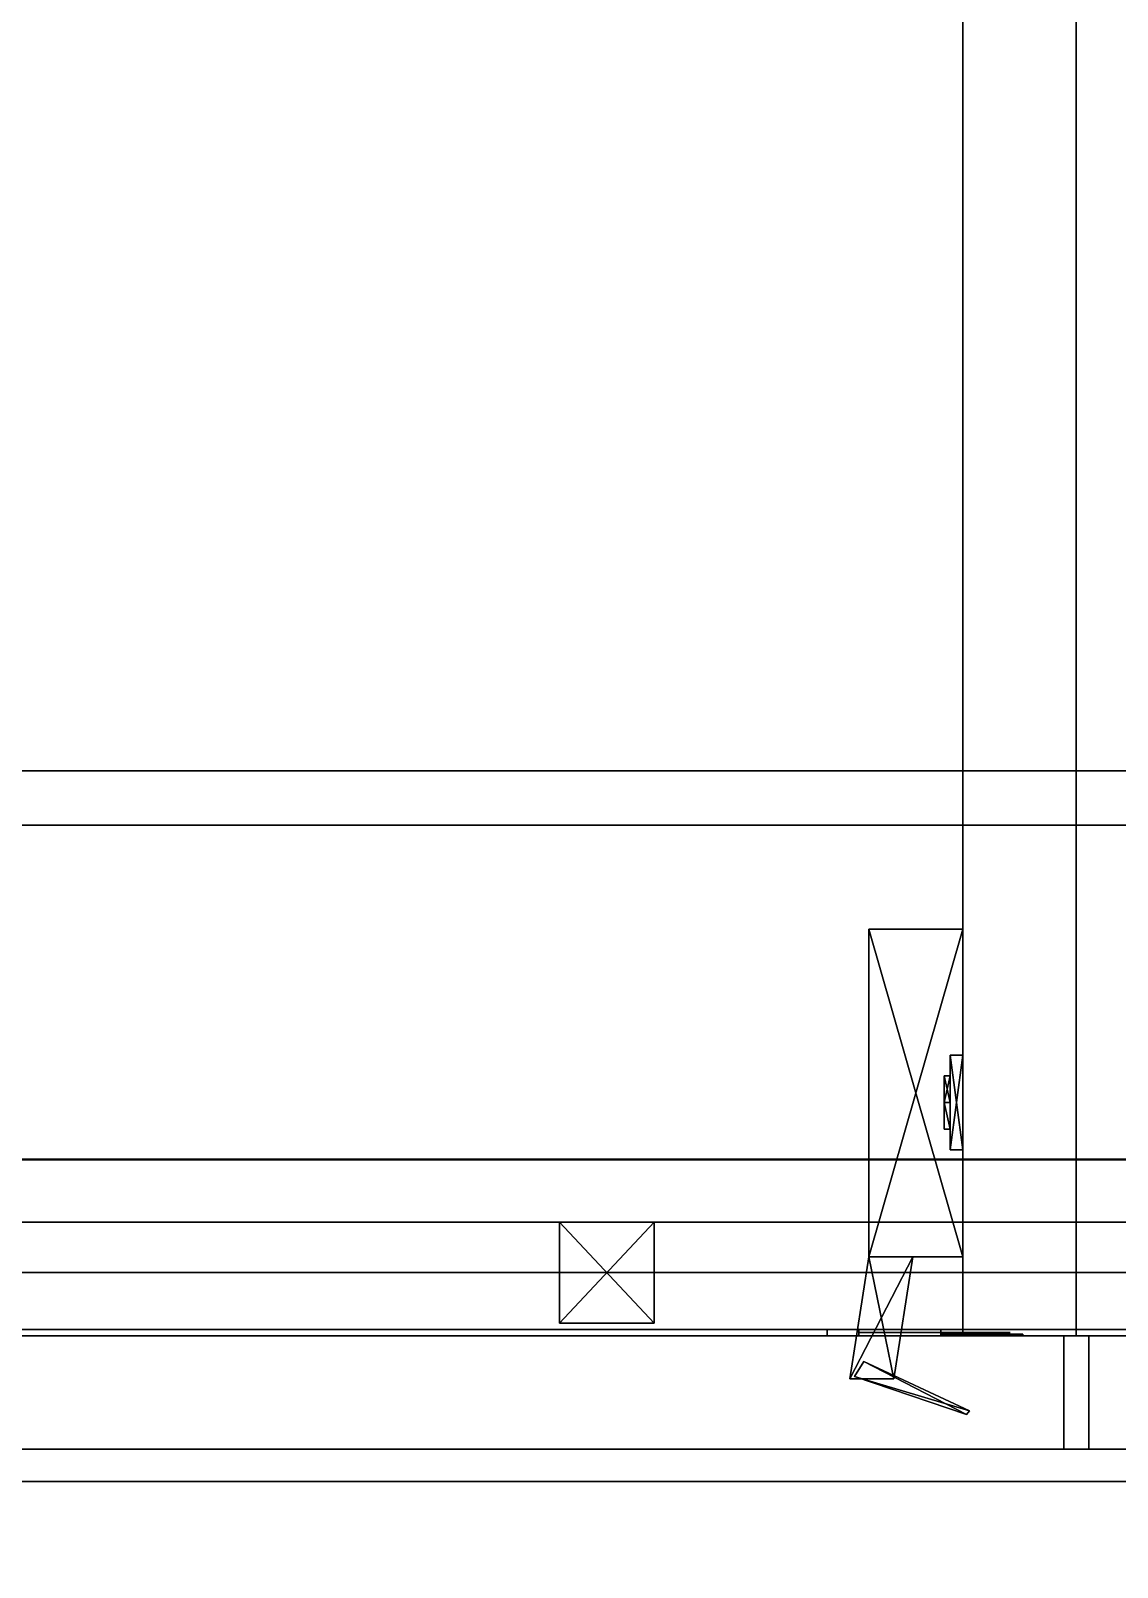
# Model space of a CAD drawing. Extents: x 0 to 5228, y -2725 to 0.
# Drawn here: x 2872.6 to 3045, y -766.7 to -522.9 of the extents above; entities that cross this region are included whole.
import ezdxf

# ---------------------------------------------------------------- set-up
doc = ezdxf.new("R2010")
doc.units = 0
for name, color, linetype in [('LAYER0', 7, 'CONTINUOUS'), ('LAYER1', 7, 'CONTINUOUS'), ('LAYER306', 7, 'CONTINUOUS'), ('LAYER320', 251, 'CONTINUOUS'), ('LAYER367', 7, 'CONTINUOUS'), ('LAYER368', 7, 'CONTINUOUS'), ('LAYER371', 7, 'CONTINUOUS'), ('LAYER385', 28, 'CONTINUOUS'), ('LAYER386', 253, 'CONTINUOUS'), ('LAYER387', 28, 'CONTINUOUS'), ('LAYER388', 253, 'CONTINUOUS'), ('LAYER389', 251, 'CONTINUOUS'), ('LAYER555', 7, 'CONTINUOUS'), ('LAYER574', 7, 'CONTINUOUS'), ('LAYER575', 251, 'CONTINUOUS'), ('LAYER582', 7, 'CONTINUOUS'), ('LAYER586', 253, 'CONTINUOUS'), ('LAYER587', 7, 'CONTINUOUS'), ('LAYER609', 251, 'CONTINUOUS'), ('LAYER610', 7, 'CONTINUOUS'), ('LAYER640', 7, 'CONTINUOUS'), ('LAYER641', 7, 'CONTINUOUS'), ('LAYER753', 251, 'CONTINUOUS'), ('LAYER754', 251, 'CONTINUOUS'), ('LAYER755', 251, 'CONTINUOUS')]:
    doc.layers.add(name, color=color, linetype=linetype)

msp = doc.modelspace()

# ---------------------------------------------------------------- linework, layer by layer
at = {"layer": 'LAYER0', "invisible_edges": 1}
for points in [[(5227.5, 0), (0, -2725.14), (0, 0), (5227.5, 0)], [(5227.5, -2725.14, 5), (0, 0, 5), (0, -2725.14, 5), (5227.5, -2725.14, 5)], [(0, 0, 5), (5227.5, -2725.14, 5), (5227.5, 0, 5), (0, 0, 5)], [(0, -2725.14), (5227.5, 0), (5227.5, -2725.14), (0, -2725.14)]]:
    msp.add_3dface(points, dxfattribs=at)
at = {"layer": 'LAYER306', "invisible_edges": 1}
for points in [[(3038.5, -150, 1993), (3056.5, -730, 1993), (3038.5, -730, 1993), (3038.5, -150, 1993)], [(3056.5, -730, 1993), (3038.5, -150, 1993), (3056.5, -150, 1993), (3056.5, -730, 1993)], [(3056.5, -150, 2475), (3038.5, -730, 2475), (3056.5, -730, 2475), (3056.5, -150, 2475)], [(3038.5, -730, 2475), (3056.5, -150, 2475), (3038.5, -150, 2475), (3038.5, -730, 2475)], [(3038.5, -730, 2475), (3038.5, -150, 1993), (3038.5, -730, 1993), (3038.5, -730, 2475)], [(3038.5, -150, 1993), (3038.5, -730, 2475), (3038.5, -150, 2475), (3038.5, -150, 1993)], [(3038.5, -730, 2475), (3056.5, -730, 1993), (3056.5, -730, 2475), (3038.5, -730, 2475)], [(3056.5, -730, 1993), (3038.5, -730, 2475), (3038.5, -730, 1993), (3056.5, -730, 1993)]]:
    msp.add_3dface(points, dxfattribs=at)
at = {"layer": 'LAYER320', "invisible_edges": 1}
for points in [[(3379, -730, 1968), (3040.5, -730, 2472), (3379, -730, 2472), (3379, -730, 1968)], [(3040.5, -730, 2472), (3379, -730, 1968), (3040.5, -730, 1968), (3040.5, -730, 2472)], [(3379, -730, 1968), (3040.5, -748, 1968), (3040.5, -730, 1968), (3379, -730, 1968)], [(3040.5, -748, 1968), (3379, -730, 1968), (3379, -748, 1968), (3040.5, -748, 1968)], [(3040.5, -748, 1968), (3040.5, -730, 2472), (3040.5, -730, 1968), (3040.5, -748, 1968)], [(3040.5, -730, 2472), (3040.5, -748, 1968), (3040.5, -748, 2472), (3040.5, -730, 2472)], [(3379, -748, 2472), (3040.5, -730, 2472), (3040.5, -748, 2472), (3379, -748, 2472)], [(3040.5, -730, 2472), (3379, -748, 2472), (3379, -730, 2472), (3040.5, -730, 2472)], [(3040.5, -748, 1968), (3379, -748, 2472), (3040.5, -748, 2472), (3040.5, -748, 1968)], [(3379, -748, 2472), (3040.5, -748, 1968), (3379, -748, 1968), (3379, -748, 2472)]]:
    msp.add_3dface(points, dxfattribs=at)
at = {"layer": 'LAYER367', "invisible_edges": 1}
for points in [[(2372.5, -150, 2474), (3020.5, -730, 2474), (3020.5, -150, 2474), (2372.5, -150, 2474)], [(3020.5, -730, 2474), (2372.5, -150, 2474), (2372.5, -730, 2474), (3020.5, -730, 2474)], [(2372.5, -730, 2456), (3020.5, -150, 2456), (3020.5, -730, 2456), (2372.5, -730, 2456)], [(3020.5, -150, 2456), (2372.5, -730, 2456), (2372.5, -150, 2456), (3020.5, -150, 2456)], [(3020.5, -150, 2456), (3020.5, -730, 2474), (3020.5, -730, 2456), (3020.5, -150, 2456)], [(3020.5, -730, 2474), (3020.5, -150, 2456), (3020.5, -150, 2474), (3020.5, -730, 2474)], [(2372.5, -730, 2456), (3020.5, -730, 2474), (2372.5, -730, 2474), (2372.5, -730, 2456)], [(3020.5, -730, 2474), (2372.5, -730, 2456), (3020.5, -730, 2456), (3020.5, -730, 2474)]]:
    msp.add_3dface(points, dxfattribs=at)
at = {"layer": 'LAYER368', "invisible_edges": 1}
for points in [[(3020.5, -150, 1994), (2372.5, -730, 1994), (2372.5, -150, 1994), (3020.5, -150, 1994)], [(2372.5, -730, 1994), (3020.5, -150, 1994), (3020.5, -730, 1994), (2372.5, -730, 1994)], [(3020.5, -730, 2012), (2372.5, -150, 2012), (2372.5, -730, 2012), (3020.5, -730, 2012)], [(2372.5, -150, 2012), (3020.5, -730, 2012), (3020.5, -150, 2012), (2372.5, -150, 2012)], [(3020.5, -150, 1994), (3020.5, -730, 2012), (3020.5, -730, 1994), (3020.5, -150, 1994)], [(3020.5, -730, 2012), (3020.5, -150, 1994), (3020.5, -150, 2012), (3020.5, -730, 2012)], [(3020.5, -730, 2012), (2372.5, -730, 1994), (3020.5, -730, 1994), (3020.5, -730, 2012)], [(2372.5, -730, 1994), (3020.5, -730, 2012), (2372.5, -730, 2012), (2372.5, -730, 1994)]]:
    msp.add_3dface(points, dxfattribs=at)
at = {"layer": 'LAYER371', "invisible_edges": 1}
for points in [[(3020.5, -150, 1993), (3020.5, -730, 2475), (3020.5, -150, 2475), (3020.5, -150, 1993)], [(3020.5, -730, 2475), (3020.5, -150, 1993), (3020.5, -730, 1993), (3020.5, -730, 2475)], [(3020.5, -150, 1993), (3038.5, -730, 1993), (3020.5, -730, 1993), (3020.5, -150, 1993)], [(3038.5, -730, 1993), (3020.5, -150, 1993), (3038.5, -150, 1993), (3038.5, -730, 1993)], [(3038.5, -150, 2475), (3020.5, -730, 2475), (3038.5, -730, 2475), (3038.5, -150, 2475)], [(3020.5, -730, 2475), (3038.5, -150, 2475), (3020.5, -150, 2475), (3020.5, -730, 2475)], [(3038.5, -730, 1993), (3038.5, -150, 2475), (3038.5, -730, 2475), (3038.5, -730, 1993)], [(3038.5, -150, 2475), (3038.5, -730, 1993), (3038.5, -150, 1993), (3038.5, -150, 2475)], [(3038.5, -730, 1993), (3020.5, -730, 2475), (3020.5, -730, 1993), (3038.5, -730, 1993)], [(3020.5, -730, 2475), (3038.5, -730, 1993), (3038.5, -730, 2475), (3020.5, -730, 2475)]]:
    msp.add_3dface(points, dxfattribs=at)
at = {"layer": 'LAYER385'}
for points in [[(2999, -729, 2117), (2999, -730, 2117), (2999, -729, 2117)], [(2999, -729, 2075), (3017, -729, 2075), (3017, -729, 2075), (2999, -729, 2075)], [(2999, -729, 2117), (3017, -729, 2117), (3017, -729, 2117), (2999, -729, 2117)], [(3017, -729, 2075), (3017, -730, 2075), (2999, -730, 2075), (2999, -729, 2075)], [(2999, -730, 2075), (2999, -730, 2117), (2999, -729, 2117), (2999, -729, 2075)], [(3017, -729, 2117), (3017, -730, 2117), (2999, -730, 2117), (2999, -729, 2117)], [(2999, -730, 2075), (3017, -730, 2075), (3017, -730, 2117), (2999, -730, 2117)], [(3004, -729, 2087), (3004, -730, 2087), (3004, -730, 2105), (3004, -729, 2105)], [(3004, -729, 2087), (3004, -730, 2087), (3017, -730, 2087), (3017, -729, 2087)], [(3004, -729, 2105), (3004, -730, 2105), (3017, -730, 2105), (3017, -729, 2105)], [(3004, -730, 2087), (3004, -730, 2105), (3004, -730, 2087)], [(3017, -729, 2087), (3017, -730, 2087), (3017, -730, 2075), (3017, -729, 2075)], [(3017, -729, 2105), (3017, -730, 2105), (3017, -730, 2117), (3017, -729, 2117)], [(3017, -730, 2087), (3017, -730, 2075), (3017, -730, 2087)], [(3017, -730, 2105), (3017, -730, 2117), (3017, -730, 2105)]]:
    msp.add_3dface(points, dxfattribs=at)
for points, invisible_edges in [([(2999, -729, 2117), (2999, -729, 2075), (3004, -729, 2087), (3004, -729, 2105)], 10), ([(2999, -729, 2075), (3004, -729, 2087), (3017, -729, 2087), (3017, -729, 2075)], 1), ([(2999, -729, 2117), (3004, -729, 2105), (3017, -729, 2105), (3017, -729, 2117)], 1), ([(3017, -729.5, 2105), (3017, -729.5, 2087), (3004, -729.5, 2087), (3004, -729.5, 2105)], 1), ([(3021.209, -729.5, 2101.317), (3021, -729.5, 2090.5), (3017, -729.5, 2087), (3017, -729.5, 2105)], 5), ([(3017, -729.75, 2083), (3021.975, -729.75, 2083.99), (3021, -729.75, 2090.5), (3017, -729.75, 2087)], 2), ([(3021.975, -729.75, 2108.01), (3017, -729.75, 2109), (3017, -729.75, 2105), (3021, -729.75, 2101.5)], 8), ([(3028, -729.5, 2101.5), (3028, -729.5, 2090.5), (3021, -729.5, 2090.5), (3021.209, -729.5, 2101.317)], 4), ([(3021.975, -729.75, 2083.99), (3026.192, -729.75, 2086.808), (3024.5, -729.75, 2090.5), (3021, -729.75, 2090.5)], 10), ([(3026.192, -729.75, 2105.192), (3021.975, -729.75, 2108.01), (3021, -729.75, 2101.5), (3024.5, -729.75, 2101.5)], 10), ([(3026.192, -729.75, 2086.808), (3029.01, -729.75, 2091.025), (3028, -729.75, 2090.5), (3024.5, -729.75, 2090.5)], 10), ([(3029.01, -729.75, 2100.975), (3026.192, -729.75, 2105.192), (3024.5, -729.75, 2101.5), (3028, -729.75, 2101.5)], 10), ([(3029.01, -729.75, 2091.025), (3030, -729.75, 2096), (3028, -729.75, 2096), (3028, -729.75, 2090.5)], 10), ([(3030, -729.75, 2096), (3029.01, -729.75, 2100.975), (3028, -729.75, 2101.5), (3028, -729.75, 2096)], 10)]:
    msp.add_3dface(points, dxfattribs=dict(at, invisible_edges=invisible_edges))
at = {"layer": 'LAYER386'}
for points in [[(3020.5, -717.5, 2089.217), (3005.579, -717.5, 2089.217), (3020.5, -665.5, 2089.217), (3020.5, -717.5, 2089.217)], [(3020.5, -665.5, 2089.217), (3005.579, -717.5, 2089.217), (3005.579, -665.5, 2089.217), (3020.5, -665.5, 2089.217)], [(3020.5, -665.5, 2089.217), (3005.579, -665.5, 2089.217), (3020.5, -665.5, 2102.783), (3020.5, -665.5, 2089.217)], [(3020.5, -665.5, 2102.783), (3005.579, -665.5, 2089.217), (3005.579, -665.5, 2102.783), (3020.5, -665.5, 2102.783)], [(3020.5, -665.5, 2102.783), (3005.579, -665.5, 2102.783), (3020.5, -717.5, 2102.783), (3020.5, -665.5, 2102.783)], [(3020.5, -717.5, 2102.783), (3005.579, -665.5, 2102.783), (3005.579, -717.5, 2102.783), (3020.5, -717.5, 2102.783)], [(3005.579, -717.5, 2089.217), (3005.579, -717.5, 2102.783), (3005.579, -665.5, 2089.217), (3005.579, -717.5, 2089.217)], [(3005.579, -665.5, 2089.217), (3005.579, -717.5, 2102.783), (3005.579, -665.5, 2102.783), (3005.579, -665.5, 2089.217)], [(3018.51, -700.5, 2122), (3020.5, -700.5, 2122), (3020.5, -685.5, 2122), (3018.51, -700.5, 2122)], [(3018.51, -700.5, 2122), (3020.5, -685.5, 2122), (3018.51, -685.5, 2122), (3018.51, -700.5, 2122)], [(3018.51, -685.5, 2122), (3020.5, -685.5, 2122), (3020.5, -685.5, 2070), (3018.51, -685.5, 2122)], [(3018.51, -685.5, 2122), (3020.5, -685.5, 2070), (3018.51, -685.5, 2070), (3018.51, -685.5, 2122)], [(3018.51, -685.5, 2070), (3020.5, -685.5, 2070), (3020.5, -700.5, 2070), (3018.51, -685.5, 2070)], [(3018.51, -685.5, 2070), (3020.5, -700.5, 2070), (3018.51, -700.5, 2070), (3018.51, -685.5, 2070)], [(3018.51, -700.5, 2070), (3018.51, -700.5, 2122), (3018.51, -685.5, 2122), (3018.51, -700.5, 2070)], [(3018.51, -700.5, 2070), (3018.51, -685.5, 2122), (3018.51, -685.5, 2070), (3018.51, -700.5, 2070)], [(3017.516, -693, 2109.291), (3017.516, -688.7573, 2114.087), (3018.51, -693, 2109.291), (3017.516, -693, 2109.291)], [(3018.51, -693, 2109.291), (3017.516, -688.7573, 2114.087), (3018.51, -688.7573, 2114.087), (3018.51, -693, 2109.291)], [(3017.516, -688.7573, 2114.087), (3017.516, -693, 2118.883), (3018.51, -688.7573, 2114.087), (3017.516, -688.7573, 2114.087)], [(3018.51, -688.7573, 2114.087), (3017.516, -693, 2118.883), (3018.51, -693, 2118.883), (3018.51, -688.7573, 2114.087)], [(3017.516, -693, 2118.883), (3017.516, -688.7573, 2114.087), (3017.516, -697.2427, 2114.087), (3017.516, -693, 2118.883)], [(3017.516, -697.2427, 2114.087), (3017.516, -688.7573, 2114.087), (3017.516, -693, 2109.291), (3017.516, -697.2427, 2114.087)], [(3017.516, -693, 2073.117), (3017.516, -688.7573, 2077.913), (3018.51, -693, 2073.117), (3017.516, -693, 2073.117)], [(3018.51, -693, 2073.117), (3017.516, -688.7573, 2077.913), (3018.51, -688.7573, 2077.913), (3018.51, -693, 2073.117)], [(3017.516, -688.7573, 2077.913), (3017.516, -693, 2082.709), (3018.51, -688.7573, 2077.913), (3017.516, -688.7573, 2077.913)], [(3018.51, -688.7573, 2077.913), (3017.516, -693, 2082.709), (3018.51, -693, 2082.709), (3018.51, -688.7573, 2077.913)], [(3017.516, -693, 2082.709), (3017.516, -688.7573, 2077.913), (3017.516, -697.2427, 2077.913), (3017.516, -693, 2082.709)], [(3017.516, -697.2427, 2077.913), (3017.516, -688.7573, 2077.913), (3017.516, -693, 2073.117), (3017.516, -697.2427, 2077.913)], [(3018.51, -693, 2118.883), (3018.51, -688.7573, 2114.087), (3018.51, -693, 2109.291), (3018.51, -693, 2118.883)], [(3018.51, -693, 2082.709), (3018.51, -688.7573, 2077.913), (3018.51, -693, 2073.117), (3018.51, -693, 2082.709)], [(3017.516, -697.2427, 2114.087), (3017.516, -693, 2109.291), (3018.51, -697.2427, 2114.087), (3017.516, -697.2427, 2114.087)], [(3018.51, -697.2427, 2114.087), (3017.516, -693, 2109.291), (3018.51, -693, 2109.291), (3018.51, -697.2427, 2114.087)], [(3018.51, -693, 2118.883), (3017.516, -693, 2118.883), (3018.51, -697.2427, 2114.087), (3018.51, -693, 2118.883)], [(3018.51, -697.2427, 2114.087), (3017.516, -693, 2118.883), (3017.516, -697.2427, 2114.087), (3018.51, -697.2427, 2114.087)], [(3017.516, -697.2427, 2077.913), (3017.516, -693, 2073.117), (3018.51, -697.2427, 2077.913), (3017.516, -697.2427, 2077.913)], [(3018.51, -697.2427, 2077.913), (3017.516, -693, 2073.117), (3018.51, -693, 2073.117), (3018.51, -697.2427, 2077.913)], [(3018.51, -693, 2082.709), (3017.516, -693, 2082.709), (3018.51, -697.2427, 2077.913), (3018.51, -693, 2082.709)], [(3018.51, -697.2427, 2077.913), (3017.516, -693, 2082.709), (3017.516, -697.2427, 2077.913), (3018.51, -697.2427, 2077.913)], [(3018.51, -693, 2118.883), (3018.51, -693, 2109.291), (3018.51, -697.2427, 2114.087), (3018.51, -693, 2118.883)], [(3018.51, -693, 2082.709), (3018.51, -693, 2073.117), (3018.51, -697.2427, 2077.913), (3018.51, -693, 2082.709)], [(3020.5, -700.5, 2070), (3020.5, -700.5, 2122), (3018.51, -700.5, 2122), (3020.5, -700.5, 2070)], [(3020.5, -700.5, 2070), (3018.51, -700.5, 2122), (3018.51, -700.5, 2070), (3020.5, -700.5, 2070)], [(3009.558, -736.8652, 2089.217), (3002.594, -736.8652, 2089.217), (3012.542, -717.5, 2089.217), (3009.558, -736.8652, 2089.217)], [(3012.542, -717.5, 2089.217), (3002.594, -736.8652, 2089.217), (3005.579, -717.5, 2089.217), (3012.542, -717.5, 2089.217)], [(3009.558, -736.8652, 2102.783), (3005.579, -717.5, 2102.783), (3002.594, -736.8652, 2102.783), (3009.558, -736.8652, 2102.783)], [(3002.594, -736.8652, 2089.217), (3002.594, -736.8652, 2102.783), (3005.579, -717.5, 2089.217), (3002.594, -736.8652, 2089.217)], [(3005.579, -717.5, 2089.217), (3002.594, -736.8652, 2102.783), (3005.579, -717.5, 2102.783), (3005.579, -717.5, 2089.217)], [(3012.542, -717.5, 2102.783), (3005.579, -717.5, 2102.783), (3009.558, -736.8652, 2102.783), (3012.542, -717.5, 2102.783)], [(3004.808, -734.0752, 2090.348), (3021.091, -742.5, 2090.348), (3003.318, -736.4556, 2090.348), (3004.808, -734.0752, 2090.348)], [(3004.808, -734.0752, 2101.652), (3003.318, -736.4556, 2101.652), (3021.582, -741.9229, 2101.652), (3004.808, -734.0752, 2101.652)], [(3021.582, -741.9229, 2090.348), (3021.091, -742.5, 2090.348), (3004.808, -734.0752, 2090.348), (3021.582, -741.9229, 2090.348)], [(3021.582, -741.9229, 2101.652), (3003.318, -736.4556, 2101.652), (3021.091, -742.5, 2101.652), (3021.582, -741.9229, 2101.652)], [(3021.091, -742.5, 2090.348), (3021.091, -742.5, 2101.652), (3003.318, -736.4556, 2090.348), (3021.091, -742.5, 2090.348)], [(3003.318, -736.4556, 2090.348), (3021.091, -742.5, 2101.652), (3003.318, -736.4556, 2101.652), (3003.318, -736.4556, 2090.348)]]:
    msp.add_3dface(points, dxfattribs=at)
at = {"layer": 'LAYER387'}
for points in [[(2999, -729, 2393), (2999, -730, 2393), (2999, -729, 2393)], [(2999, -729, 2351), (3017, -729, 2351), (3017, -729, 2351), (2999, -729, 2351)], [(2999, -729, 2393), (3017, -729, 2393), (3017, -729, 2393), (2999, -729, 2393)], [(3017, -729, 2351), (3017, -730, 2351), (2999, -730, 2351), (2999, -729, 2351)], [(2999, -730, 2351), (2999, -730, 2393), (2999, -729, 2393), (2999, -729, 2351)], [(3017, -729, 2393), (3017, -730, 2393), (2999, -730, 2393), (2999, -729, 2393)], [(2999, -730, 2351), (3017, -730, 2351), (3017, -730, 2393), (2999, -730, 2393)], [(3004, -729, 2363), (3004, -730, 2363), (3004, -730, 2381), (3004, -729, 2381)], [(3004, -729, 2363), (3004, -730, 2363), (3017, -730, 2363), (3017, -729, 2363)], [(3004, -729, 2381), (3004, -730, 2381), (3017, -730, 2381), (3017, -729, 2381)], [(3004, -730, 2363), (3004, -730, 2381), (3004, -730, 2363)], [(3017, -729, 2363), (3017, -730, 2363), (3017, -730, 2351), (3017, -729, 2351)], [(3017, -729, 2381), (3017, -730, 2381), (3017, -730, 2393), (3017, -729, 2393)], [(3017, -730, 2363), (3017, -730, 2351), (3017, -730, 2363)], [(3017, -730, 2381), (3017, -730, 2393), (3017, -730, 2381)]]:
    msp.add_3dface(points, dxfattribs=at)
for points, invisible_edges in [([(2999, -729, 2393), (2999, -729, 2351), (3004, -729, 2363), (3004, -729, 2381)], 10), ([(2999, -729, 2351), (3004, -729, 2363), (3017, -729, 2363), (3017, -729, 2351)], 1), ([(2999, -729, 2393), (3004, -729, 2381), (3017, -729, 2381), (3017, -729, 2393)], 1), ([(3017, -729.5, 2381), (3017, -729.5, 2363), (3004, -729.5, 2363), (3004, -729.5, 2381)], 1), ([(3021.209, -729.5, 2377.317), (3021, -729.5, 2366.5), (3017, -729.5, 2363), (3017, -729.5, 2381)], 5), ([(3017, -729.75, 2359), (3021.975, -729.75, 2359.99), (3021, -729.75, 2366.5), (3017, -729.75, 2363)], 2), ([(3021.975, -729.75, 2384.01), (3017, -729.75, 2385), (3017, -729.75, 2381), (3021, -729.75, 2377.5)], 8), ([(3028, -729.5, 2377.5), (3028, -729.5, 2366.5), (3021, -729.5, 2366.5), (3021.209, -729.5, 2377.317)], 4), ([(3021.975, -729.75, 2359.99), (3026.192, -729.75, 2362.808), (3024.5, -729.75, 2366.5), (3021, -729.75, 2366.5)], 10), ([(3026.192, -729.75, 2381.192), (3021.975, -729.75, 2384.01), (3021, -729.75, 2377.5), (3024.5, -729.75, 2377.5)], 10), ([(3026.192, -729.75, 2362.808), (3029.01, -729.75, 2367.025), (3028, -729.75, 2366.5), (3024.5, -729.75, 2366.5)], 10), ([(3029.01, -729.75, 2376.975), (3026.192, -729.75, 2381.192), (3024.5, -729.75, 2377.5), (3028, -729.75, 2377.5)], 10), ([(3029.01, -729.75, 2367.025), (3030, -729.75, 2372), (3028, -729.75, 2372), (3028, -729.75, 2366.5)], 10), ([(3030, -729.75, 2372), (3029.01, -729.75, 2376.975), (3028, -729.75, 2377.5), (3028, -729.75, 2372)], 10)]:
    msp.add_3dface(points, dxfattribs=dict(at, invisible_edges=invisible_edges))
at = {"layer": 'LAYER388'}
for points in [[(3020.5, -717.5, 2365.217), (3005.579, -717.5, 2365.217), (3020.5, -665.5, 2365.217), (3020.5, -717.5, 2365.217)], [(3020.5, -665.5, 2365.217), (3005.579, -717.5, 2365.217), (3005.579, -665.5, 2365.217), (3020.5, -665.5, 2365.217)], [(3020.5, -665.5, 2365.217), (3005.579, -665.5, 2365.217), (3020.5, -665.5, 2378.783), (3020.5, -665.5, 2365.217)], [(3020.5, -665.5, 2378.783), (3005.579, -665.5, 2365.217), (3005.579, -665.5, 2378.783), (3020.5, -665.5, 2378.783)], [(3020.5, -665.5, 2378.783), (3005.579, -665.5, 2378.783), (3020.5, -717.5, 2378.783), (3020.5, -665.5, 2378.783)], [(3020.5, -717.5, 2378.783), (3005.579, -665.5, 2378.783), (3005.579, -717.5, 2378.783), (3020.5, -717.5, 2378.783)], [(3005.579, -717.5, 2365.217), (3005.579, -717.5, 2378.783), (3005.579, -665.5, 2365.217), (3005.579, -717.5, 2365.217)], [(3005.579, -665.5, 2365.217), (3005.579, -717.5, 2378.783), (3005.579, -665.5, 2378.783), (3005.579, -665.5, 2365.217)], [(3018.51, -700.5, 2398), (3020.5, -700.5, 2398), (3020.5, -685.5, 2398), (3018.51, -700.5, 2398)], [(3018.51, -700.5, 2398), (3020.5, -685.5, 2398), (3018.51, -685.5, 2398), (3018.51, -700.5, 2398)], [(3018.51, -685.5, 2398), (3020.5, -685.5, 2398), (3020.5, -685.5, 2346), (3018.51, -685.5, 2398)], [(3018.51, -685.5, 2398), (3020.5, -685.5, 2346), (3018.51, -685.5, 2346), (3018.51, -685.5, 2398)], [(3018.51, -685.5, 2346), (3020.5, -685.5, 2346), (3020.5, -700.5, 2346), (3018.51, -685.5, 2346)], [(3018.51, -685.5, 2346), (3020.5, -700.5, 2346), (3018.51, -700.5, 2346), (3018.51, -685.5, 2346)], [(3018.51, -700.5, 2346), (3018.51, -700.5, 2398), (3018.51, -685.5, 2398), (3018.51, -700.5, 2346)], [(3018.51, -700.5, 2346), (3018.51, -685.5, 2398), (3018.51, -685.5, 2346), (3018.51, -700.5, 2346)], [(3017.516, -693, 2385.291), (3017.516, -688.7573, 2390.087), (3018.51, -693, 2385.291), (3017.516, -693, 2385.291)], [(3018.51, -693, 2385.291), (3017.516, -688.7573, 2390.087), (3018.51, -688.7573, 2390.087), (3018.51, -693, 2385.291)], [(3017.516, -688.7573, 2390.087), (3017.516, -693, 2394.883), (3018.51, -688.7573, 2390.087), (3017.516, -688.7573, 2390.087)], [(3018.51, -688.7573, 2390.087), (3017.516, -693, 2394.883), (3018.51, -693, 2394.883), (3018.51, -688.7573, 2390.087)], [(3017.516, -693, 2394.883), (3017.516, -688.7573, 2390.087), (3017.516, -697.2427, 2390.087), (3017.516, -693, 2394.883)], [(3017.516, -697.2427, 2390.087), (3017.516, -688.7573, 2390.087), (3017.516, -693, 2385.291), (3017.516, -697.2427, 2390.087)], [(3017.516, -693, 2349.117), (3017.516, -688.7573, 2353.913), (3018.51, -693, 2349.117), (3017.516, -693, 2349.117)], [(3018.51, -693, 2349.117), (3017.516, -688.7573, 2353.913), (3018.51, -688.7573, 2353.913), (3018.51, -693, 2349.117)], [(3017.516, -688.7573, 2353.913), (3017.516, -693, 2358.709), (3018.51, -688.7573, 2353.913), (3017.516, -688.7573, 2353.913)], [(3018.51, -688.7573, 2353.913), (3017.516, -693, 2358.709), (3018.51, -693, 2358.709), (3018.51, -688.7573, 2353.913)], [(3017.516, -693, 2358.709), (3017.516, -688.7573, 2353.913), (3017.516, -697.2427, 2353.913), (3017.516, -693, 2358.709)], [(3017.516, -697.2427, 2353.913), (3017.516, -688.7573, 2353.913), (3017.516, -693, 2349.117), (3017.516, -697.2427, 2353.913)], [(3018.51, -693, 2394.883), (3018.51, -688.7573, 2390.087), (3018.51, -693, 2385.291), (3018.51, -693, 2394.883)], [(3018.51, -693, 2358.709), (3018.51, -688.7573, 2353.913), (3018.51, -693, 2349.117), (3018.51, -693, 2358.709)], [(3017.516, -697.2427, 2390.087), (3017.516, -693, 2385.291), (3018.51, -697.2427, 2390.087), (3017.516, -697.2427, 2390.087)], [(3018.51, -697.2427, 2390.087), (3017.516, -693, 2385.291), (3018.51, -693, 2385.291), (3018.51, -697.2427, 2390.087)], [(3018.51, -693, 2394.883), (3017.516, -693, 2394.883), (3018.51, -697.2427, 2390.087), (3018.51, -693, 2394.883)], [(3018.51, -697.2427, 2390.087), (3017.516, -693, 2394.883), (3017.516, -697.2427, 2390.087), (3018.51, -697.2427, 2390.087)], [(3017.516, -697.2427, 2353.913), (3017.516, -693, 2349.117), (3018.51, -697.2427, 2353.913), (3017.516, -697.2427, 2353.913)], [(3018.51, -697.2427, 2353.913), (3017.516, -693, 2349.117), (3018.51, -693, 2349.117), (3018.51, -697.2427, 2353.913)], [(3018.51, -693, 2358.709), (3017.516, -693, 2358.709), (3018.51, -697.2427, 2353.913), (3018.51, -693, 2358.709)], [(3018.51, -697.2427, 2353.913), (3017.516, -693, 2358.709), (3017.516, -697.2427, 2353.913), (3018.51, -697.2427, 2353.913)], [(3018.51, -693, 2394.883), (3018.51, -693, 2385.291), (3018.51, -697.2427, 2390.087), (3018.51, -693, 2394.883)], [(3018.51, -693, 2358.709), (3018.51, -693, 2349.117), (3018.51, -697.2427, 2353.913), (3018.51, -693, 2358.709)], [(3020.5, -700.5, 2346), (3020.5, -700.5, 2398), (3018.51, -700.5, 2398), (3020.5, -700.5, 2346)], [(3020.5, -700.5, 2346), (3018.51, -700.5, 2398), (3018.51, -700.5, 2346), (3020.5, -700.5, 2346)], [(3009.558, -736.8652, 2365.217), (3002.594, -736.8652, 2365.217), (3012.542, -717.5, 2365.217), (3009.558, -736.8652, 2365.217)], [(3012.542, -717.5, 2365.217), (3002.594, -736.8652, 2365.217), (3005.579, -717.5, 2365.217), (3012.542, -717.5, 2365.217)], [(3009.558, -736.8652, 2378.783), (3005.579, -717.5, 2378.783), (3002.594, -736.8652, 2378.783), (3009.558, -736.8652, 2378.783)], [(3002.594, -736.8652, 2365.217), (3002.594, -736.8652, 2378.783), (3005.579, -717.5, 2365.217), (3002.594, -736.8652, 2365.217)], [(3005.579, -717.5, 2365.217), (3002.594, -736.8652, 2378.783), (3005.579, -717.5, 2378.783), (3005.579, -717.5, 2365.217)], [(3012.542, -717.5, 2378.783), (3005.579, -717.5, 2378.783), (3009.558, -736.8652, 2378.783), (3012.542, -717.5, 2378.783)], [(3004.808, -734.0752, 2366.348), (3021.091, -742.5, 2366.348), (3003.318, -736.4556, 2366.348), (3004.808, -734.0752, 2366.348)], [(3004.808, -734.0752, 2377.652), (3003.318, -736.4556, 2377.652), (3021.582, -741.9229, 2377.652), (3004.808, -734.0752, 2377.652)], [(3021.582, -741.9229, 2366.348), (3021.091, -742.5, 2366.348), (3004.808, -734.0752, 2366.348), (3021.582, -741.9229, 2366.348)], [(3021.582, -741.9229, 2377.652), (3003.318, -736.4556, 2377.652), (3021.091, -742.5, 2377.652), (3021.582, -741.9229, 2377.652)], [(3021.091, -742.5, 2366.348), (3021.091, -742.5, 2377.652), (3003.318, -736.4556, 2366.348), (3021.091, -742.5, 2366.348)], [(3003.318, -736.4556, 2366.348), (3021.091, -742.5, 2377.652), (3003.318, -736.4556, 2377.652), (3003.318, -736.4556, 2366.348)]]:
    msp.add_3dface(points, dxfattribs=at)
at = {"layer": 'LAYER389', "invisible_edges": 1}
for points in [[(2698, -730, 2472), (3036.5, -730, 1968), (2698, -730, 1968), (2698, -730, 2472)], [(3036.5, -730, 1968), (2698, -730, 2472), (3036.5, -730, 2472), (3036.5, -730, 1968)], [(2698, -748, 1968), (3036.5, -730, 1968), (3036.5, -748, 1968), (2698, -748, 1968)], [(3036.5, -730, 1968), (2698, -748, 1968), (2698, -730, 1968), (3036.5, -730, 1968)], [(2698, -730, 2472), (3036.5, -748, 2472), (3036.5, -730, 2472), (2698, -730, 2472)], [(3036.5, -748, 2472), (2698, -730, 2472), (2698, -748, 2472), (3036.5, -748, 2472)], [(3036.5, -748, 2472), (3036.5, -730, 1968), (3036.5, -730, 2472), (3036.5, -748, 2472)], [(3036.5, -730, 1968), (3036.5, -748, 2472), (3036.5, -748, 1968), (3036.5, -730, 1968)], [(3036.5, -748, 2472), (2698, -748, 1968), (3036.5, -748, 1968), (3036.5, -748, 2472)], [(2698, -748, 1968), (3036.5, -748, 2472), (2698, -748, 2472), (2698, -748, 1968)]]:
    msp.add_3dface(points, dxfattribs=at)
at = {"layer": 'LAYER555', "invisible_edges": 1}
for points in [[(2689.5, -174.6001, 538.5), (3353.5, -730, 538.5), (3353.5, -174.6001, 538.5), (2689.5, -174.6001, 538.5)], [(3353.5, -730, 538.5), (2689.5, -174.6001, 538.5), (2689.5, -730, 538.5), (3353.5, -730, 538.5)], [(2689.5, -730, 520.5), (3353.5, -174.6001, 520.5), (3353.5, -730, 520.5), (2689.5, -730, 520.5)], [(3353.5, -174.6001, 520.5), (2689.5, -730, 520.5), (2689.5, -174.6001, 520.5), (3353.5, -174.6001, 520.5)], [(2689.5, -730, 520.5), (3353.5, -730, 538.5), (2689.5, -730, 538.5), (2689.5, -730, 520.5)], [(3353.5, -730, 538.5), (2689.5, -730, 520.5), (3353.5, -730, 520.5), (3353.5, -730, 538.5)]]:
    msp.add_3dface(points, dxfattribs=at)
at = {"layer": 'LAYER574', "invisible_edges": 1}
for points in [[(3353.5, -150, 156), (2689.5, -730, 156), (2689.5, -150, 156), (3353.5, -150, 156)], [(2689.5, -730, 156), (3353.5, -150, 156), (3353.5, -730, 156), (2689.5, -730, 156)], [(3353.5, -730, 174), (2689.5, -150, 174), (2689.5, -730, 174), (3353.5, -730, 174)], [(2689.5, -150, 174), (3353.5, -730, 174), (3353.5, -150, 174), (2689.5, -150, 174)], [(3353.5, -730, 174), (2689.5, -730, 156), (3353.5, -730, 156), (3353.5, -730, 174)], [(2689.5, -730, 156), (3353.5, -730, 174), (2689.5, -730, 174), (2689.5, -730, 156)]]:
    msp.add_3dface(points, dxfattribs=at)
at = {"layer": 'LAYER575', "invisible_edges": 1}
for points in [[(2673.5, -730, 882), (3369.5, -730, 530), (2673.5, -730, 530), (2673.5, -730, 882)], [(3369.5, -730, 530), (2673.5, -730, 882), (3369.5, -730, 882), (3369.5, -730, 530)], [(2673.5, -748, 530), (3369.5, -730, 530), (3369.5, -748, 530), (2673.5, -748, 530)], [(3369.5, -730, 530), (2673.5, -748, 530), (2673.5, -730, 530), (3369.5, -730, 530)], [(2673.5, -730, 882), (3369.5, -748, 882), (3369.5, -730, 882), (2673.5, -730, 882)], [(3369.5, -748, 882), (2673.5, -730, 882), (2673.5, -748, 882), (3369.5, -748, 882)], [(3369.5, -748, 882), (2673.5, -748, 530), (3369.5, -748, 530), (3369.5, -748, 882)], [(2673.5, -748, 530), (3369.5, -748, 882), (2673.5, -748, 882), (2673.5, -748, 530)]]:
    msp.add_3dface(points, dxfattribs=at)
at = {"layer": 'LAYER582', "invisible_edges": 1}
for points in [[(2713.5, -712, 208), (3329.5, -730, 208), (2713.5, -730, 208), (2713.5, -712, 208)], [(3329.5, -730, 208), (2713.5, -712, 208), (3329.5, -712, 208), (3329.5, -730, 208)], [(3329.5, -712, 501), (2713.5, -730, 501), (3329.5, -730, 501), (3329.5, -712, 501)], [(2713.5, -730, 501), (3329.5, -712, 501), (2713.5, -712, 501), (2713.5, -730, 501)], [(2713.5, -712, 208), (3329.5, -712, 501), (3329.5, -712, 208), (2713.5, -712, 208)], [(3329.5, -712, 501), (2713.5, -712, 208), (2713.5, -712, 501), (3329.5, -712, 501)], [(2713.5, -730, 501), (3329.5, -730, 208), (3329.5, -730, 501), (2713.5, -730, 501)], [(3329.5, -730, 208), (2713.5, -730, 501), (2713.5, -730, 208), (3329.5, -730, 208)]]:
    msp.add_3dface(points, dxfattribs=at)
at = {"layer": 'LAYER586'}
for points in [[(2971.5, -728, 339.5), (2956.5, -728, 339.5), (2971.5, -712, 339.5), (2971.5, -728, 339.5)], [(2971.5, -712, 339.5), (2956.5, -728, 339.5), (2956.5, -712, 339.5), (2971.5, -712, 339.5)], [(2971.5, -712, 339.5), (2956.5, -712, 339.5), (2971.5, -712, 354.5), (2971.5, -712, 339.5)], [(2971.5, -712, 354.5), (2956.5, -712, 339.5), (2956.5, -712, 354.5), (2971.5, -712, 354.5)], [(2971.5, -712, 354.5), (2956.5, -712, 354.5), (2971.5, -728, 354.5), (2971.5, -712, 354.5)], [(2971.5, -728, 354.5), (2956.5, -712, 354.5), (2956.5, -728, 354.5), (2971.5, -728, 354.5)], [(2956.5, -728, 339.5), (2956.5, -728, 354.5), (2956.5, -712, 339.5), (2956.5, -728, 339.5)], [(2956.5, -712, 339.5), (2956.5, -728, 354.5), (2956.5, -712, 354.5), (2956.5, -712, 339.5)], [(2971.5, -712, 339.5), (2971.5, -712, 354.5), (2971.5, -728, 339.5), (2971.5, -712, 339.5)], [(2971.5, -728, 339.5), (2971.5, -712, 354.5), (2971.5, -728, 354.5), (2971.5, -728, 339.5)], [(2971.5, -728, 339.5), (2971.5, -728, 354.5), (2956.5, -728, 339.5), (2971.5, -728, 339.5)], [(2956.5, -728, 339.5), (2971.5, -728, 354.5), (2956.5, -728, 354.5), (2956.5, -728, 339.5)]]:
    msp.add_3dface(points, dxfattribs=at)
at = {"layer": 'LAYER587', "invisible_edges": 1}
for points in [[(3336.5, -230, 202), (2706.5, -730, 202), (2706.5, -230, 202), (3336.5, -230, 202)], [(2706.5, -730, 202), (3336.5, -230, 202), (3336.5, -730, 202), (2706.5, -730, 202)], [(3336.5, -730, 208), (2706.5, -230, 208), (2706.5, -730, 208), (3336.5, -730, 208)], [(2706.5, -230, 208), (3336.5, -730, 208), (3336.5, -230, 208), (2706.5, -230, 208)], [(3336.5, -730, 208), (2706.5, -730, 202), (3336.5, -730, 202), (3336.5, -730, 208)], [(2706.5, -730, 202), (3336.5, -730, 208), (2706.5, -730, 208), (2706.5, -730, 202)]]:
    msp.add_3dface(points, dxfattribs=at)
at = {"layer": 'LAYER609', "invisible_edges": 1}
for points in [[(2673.5, -730, 527), (3369.5, -730, 159), (2673.5, -730, 159), (2673.5, -730, 527)], [(3369.5, -730, 159), (2673.5, -730, 527), (3369.5, -730, 527), (3369.5, -730, 159)], [(2673.5, -748, 159), (3369.5, -730, 159), (3369.5, -748, 159), (2673.5, -748, 159)], [(3369.5, -730, 159), (2673.5, -748, 159), (2673.5, -730, 159), (3369.5, -730, 159)], [(2673.5, -730, 527), (3369.5, -748, 527), (3369.5, -730, 527), (2673.5, -730, 527)], [(3369.5, -748, 527), (2673.5, -730, 527), (2673.5, -748, 527), (3369.5, -748, 527)], [(3369.5, -748, 527), (2673.5, -748, 159), (3369.5, -748, 159), (3369.5, -748, 527)], [(2673.5, -748, 159), (3369.5, -748, 527), (2673.5, -748, 527), (2673.5, -748, 159)]]:
    msp.add_3dface(points, dxfattribs=at)
at = {"layer": 'LAYER610', "invisible_edges": 1}
for points in [[(3353.5, -649, 866.5), (2689.5, -729, 866.5), (2689.5, -649, 866.5), (3353.5, -649, 866.5)], [(2689.5, -729, 866.5), (3353.5, -649, 866.5), (3353.5, -729, 866.5), (2689.5, -729, 866.5)], [(2689.5, -649, 884.5), (3353.5, -649, 866.5), (2689.5, -649, 866.5), (2689.5, -649, 884.5)], [(3353.5, -649, 866.5), (2689.5, -649, 884.5), (3353.5, -649, 884.5), (3353.5, -649, 866.5)], [(3353.5, -729, 884.5), (2689.5, -649, 884.5), (2689.5, -729, 884.5), (3353.5, -729, 884.5)], [(2689.5, -649, 884.5), (3353.5, -729, 884.5), (3353.5, -649, 884.5), (2689.5, -649, 884.5)], [(3353.5, -729, 884.5), (2689.5, -729, 866.5), (3353.5, -729, 866.5), (3353.5, -729, 884.5)], [(2689.5, -729, 866.5), (3353.5, -729, 884.5), (2689.5, -729, 884.5), (2689.5, -729, 866.5)]]:
    msp.add_3dface(points, dxfattribs=at)
at = {"layer": 'LAYER640'}
for points, invisible_edges in [([(2354.5, -753.1201, 885), (2868.89, -640.3901, 885), (4409.5, -753.1201, 885), (2354.5, -753.1201, 885)], 3), ([(4409.5, -753.1201, 925), (3174.07, -640.3901, 925), (2354.5, -753.1201, 925), (4409.5, -753.1201, 925)], 3), ([(2868.89, -640.3901, 925), (2354.5, -753.1201, 925), (3174.07, -640.3901, 925), (2868.89, -640.3901, 925)], 3), ([(3174.07, -640.3901, 885), (4409.5, -753.1201, 885), (2868.89, -640.3901, 885), (3174.07, -640.3901, 885)], 3), ([(2354.5, -753.1201, 925), (4409.5, -753.1201, 885), (4409.5, -753.1201, 925), (2354.5, -753.1201, 925)], 1), ([(4409.5, -753.1201, 885), (2354.5, -753.1201, 925), (2354.5, -753.1201, 885), (4409.5, -753.1201, 885)], 1)]:
    msp.add_3dface(points, dxfattribs=dict(at, invisible_edges=invisible_edges))
at = {"layer": 'LAYER641', "invisible_edges": 1}
for points in [[(3353.5, -152.1201, 5), (2381.5, -702.1201, 5), (2381.5, -152.1201, 5), (3353.5, -152.1201, 5)], [(2381.5, -702.1201, 5), (3353.5, -152.1201, 5), (3353.5, -702.1201, 5), (2381.5, -702.1201, 5)], [(3353.5, -702.1201, 155), (2381.5, -152.1201, 155), (2381.5, -702.1201, 155), (3353.5, -702.1201, 155)], [(2381.5, -152.1201, 155), (3353.5, -702.1201, 155), (3353.5, -152.1201, 155), (2381.5, -152.1201, 155)], [(3353.5, -702.1201, 155), (2381.5, -702.1201, 5), (3353.5, -702.1201, 5), (3353.5, -702.1201, 155)], [(2381.5, -702.1201, 5), (3353.5, -702.1201, 155), (2381.5, -702.1201, 155), (2381.5, -702.1201, 5)]]:
    msp.add_3dface(points, dxfattribs=at)
at = {"layer": 'LAYER753', "invisible_edges": 1}
for points in [[(4409.5, -450, 1975), (2354.5, -730, 1975), (2354.5, -450, 1975), (4409.5, -450, 1975)], [(2354.5, -730, 1975), (4409.5, -450, 1975), (4409.5, -730, 1975), (2354.5, -730, 1975)], [(4409.5, -730, 1993), (2354.5, -450, 1993), (2354.5, -730, 1993), (4409.5, -730, 1993)], [(2354.5, -450, 1993), (4409.5, -730, 1993), (4409.5, -450, 1993), (2354.5, -450, 1993)], [(4409.5, -730, 1993), (2354.5, -730, 1975), (4409.5, -730, 1975), (4409.5, -730, 1993)], [(2354.5, -730, 1975), (4409.5, -730, 1993), (2354.5, -730, 1993), (2354.5, -730, 1975)]]:
    msp.add_3dface(points, dxfattribs=at)
at = {"layer": 'LAYER754', "invisible_edges": 1}
for points in [[(3038.5, -702, 2545), (1218.5, -702, 2475), (1218.5, -702, 2545), (3038.5, -702, 2545)], [(1218.5, -702, 2475), (3038.5, -702, 2545), (3038.5, -702, 2475), (1218.5, -702, 2475)], [(3038.5, -720, 2475), (1218.5, -702, 2475), (3038.5, -702, 2475), (3038.5, -720, 2475)], [(1218.5, -702, 2475), (3038.5, -720, 2475), (1218.5, -720, 2475), (1218.5, -702, 2475)], [(1218.5, -720, 2545), (3038.5, -702, 2545), (1218.5, -702, 2545), (1218.5, -720, 2545)], [(3038.5, -702, 2545), (1218.5, -720, 2545), (3038.5, -720, 2545), (3038.5, -702, 2545)], [(3038.5, -702, 2545), (3038.5, -720, 2475), (3038.5, -702, 2475), (3038.5, -702, 2545)], [(3038.5, -720, 2475), (3038.5, -702, 2545), (3038.5, -720, 2545), (3038.5, -720, 2475)], [(3038.5, -720, 2475), (1218.5, -720, 2545), (1218.5, -720, 2475), (3038.5, -720, 2475)], [(1218.5, -720, 2545), (3038.5, -720, 2475), (3038.5, -720, 2545), (1218.5, -720, 2545)]]:
    msp.add_3dface(points, dxfattribs=at)
at = {"layer": 'LAYER755', "invisible_edges": 1}
for points in [[(5098.5, -702, 2545), (3038.5, -702, 2475), (3038.5, -702, 2545), (5098.5, -702, 2545)], [(3038.5, -702, 2475), (5098.5, -702, 2545), (5098.5, -702, 2475), (3038.5, -702, 2475)], [(3038.5, -720, 2545), (3038.5, -702, 2475), (3038.5, -720, 2475), (3038.5, -720, 2545)], [(3038.5, -702, 2475), (3038.5, -720, 2545), (3038.5, -702, 2545), (3038.5, -702, 2475)], [(5098.5, -720, 2475), (3038.5, -702, 2475), (5098.5, -702, 2475), (5098.5, -720, 2475)], [(3038.5, -702, 2475), (5098.5, -720, 2475), (3038.5, -720, 2475), (3038.5, -702, 2475)], [(3038.5, -720, 2545), (5098.5, -702, 2545), (3038.5, -702, 2545), (3038.5, -720, 2545)], [(5098.5, -702, 2545), (3038.5, -720, 2545), (5098.5, -720, 2545), (5098.5, -702, 2545)], [(5098.5, -720, 2475), (3038.5, -720, 2545), (3038.5, -720, 2475), (5098.5, -720, 2475)], [(3038.5, -720, 2545), (5098.5, -720, 2475), (5098.5, -720, 2545), (3038.5, -720, 2545)]]:
    msp.add_3dface(points, dxfattribs=at)

# ---------------------------------------------------------------- meshes
at = {"layer": 'LAYER1'}
mesh = msp.add_polymesh((6, 2), dxfattribs=at)
for k, corner in enumerate([(4927.5, -150, 2523), (977.5, -150, 2523), (4927.5, -330, 2523), (4927.5, -150, 2523), (5077.5, -330, 2523), (4927.5, -330, 2523), (5077.5, -2165, 2523), (5077.5, -330, 2523), (2281.5, -2165, 2523), (5077.5, -2165, 2523), (2281.5, -2315, 2523), (5227.5, -2315, 2523)]):
    mesh.set_mesh_vertex(divmod(k, 2), corner)
at = {"layer": 'LAYER385'}
mesh = msp.add_polymesh((2, 9), dxfattribs=at)
for k, corner in enumerate([(3017, -729.75, 2083), (3021.975, -729.75, 2083.99), (3026.192, -729.75, 2086.808), (3029.01, -729.75, 2091.025), (3030, -729.75, 2096), (3029.01, -729.75, 2100.975), (3026.192, -729.75, 2105.192), (3021.975, -729.75, 2108.01), (3017, -729.75, 2109), (3017, -730, 2083), (3021.975, -730, 2083.99), (3026.192, -730, 2086.808), (3029.01, -730, 2091.025), (3030, -730, 2096), (3029.01, -730, 2100.975), (3026.192, -730, 2105.192), (3021.975, -730, 2108.01), (3017, -730, 2109)]):
    mesh.set_mesh_vertex(divmod(k, 9), corner)
at = {"layer": 'LAYER387'}
mesh = msp.add_polymesh((2, 9), dxfattribs=at)
for k, corner in enumerate([(3017, -729.75, 2359), (3021.975, -729.75, 2359.99), (3026.192, -729.75, 2362.808), (3029.01, -729.75, 2367.025), (3030, -729.75, 2372), (3029.01, -729.75, 2376.975), (3026.192, -729.75, 2381.192), (3021.975, -729.75, 2384.01), (3017, -729.75, 2385), (3017, -730, 2359), (3021.975, -730, 2359.99), (3026.192, -730, 2362.808), (3029.01, -730, 2367.025), (3030, -730, 2372), (3029.01, -730, 2376.975), (3026.192, -730, 2381.192), (3021.975, -730, 2384.01), (3017, -730, 2385)]):
    mesh.set_mesh_vertex(divmod(k, 9), corner)

doc.saveas('drawing.dxf')
